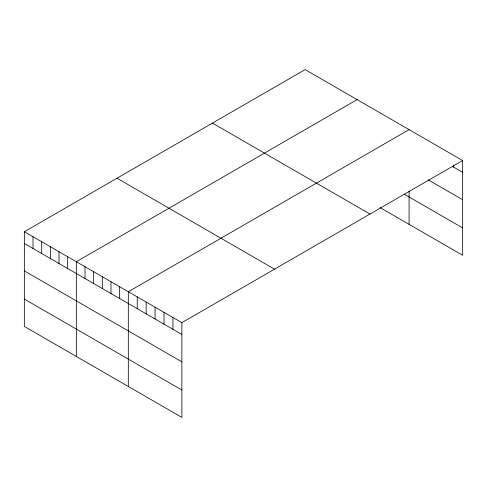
<?xml version="1.0" encoding="UTF-8"?>
<svg xmlns="http://www.w3.org/2000/svg" width="487" height="487" viewBox="0 0 487 487"><rect width="100%" height="100%" fill="white"/><g stroke="black" fill="none" stroke-linecap="round" stroke-linejoin="round"><path stroke-width="0.73" d="M462.65 160.552L181.864 322.662L181.864 417.389L24.35 326.448L24.35 231.721L305.136 69.611L462.65 160.552L462.65 255.279L380.012 207.565M357.117 99.622L76.331 261.732L76.331 356.46M409.092 129.633L128.312 291.743L128.312 386.471M452.447 166.451L462.65 172.343M428.219 179.837L462.65 199.713M404.143 194.13L462.65 227.91M212.478 123.108L369.992 214.049M117.008 178.224L274.522 269.165M24.35 231.721L181.864 322.662M24.35 243.512L181.864 334.453M24.35 270.882L181.864 361.823M24.35 299.079L181.864 390.02M453.726 164.977L453.726 167.187M409.092 191.202L409.092 224.361M172.94 317.512L172.94 329.297M164.016 312.356L164.016 324.147M155.085 307.2L155.085 318.991M146.161 302.05L146.161 313.841M137.237 296.893L137.237 308.685M119.644 286.74L119.644 298.531M110.981 281.742L110.981 293.527M102.319 276.738L102.319 288.529M93.656 271.734L93.656 283.525M84.994 266.736L84.994 278.521M67.669 256.728L67.669 268.52M59.006 251.73L59.006 263.516M50.338 246.726L50.338 258.518M41.675 241.722L41.675 253.514M33.013 236.725L33.013 248.516"/></g></svg>
